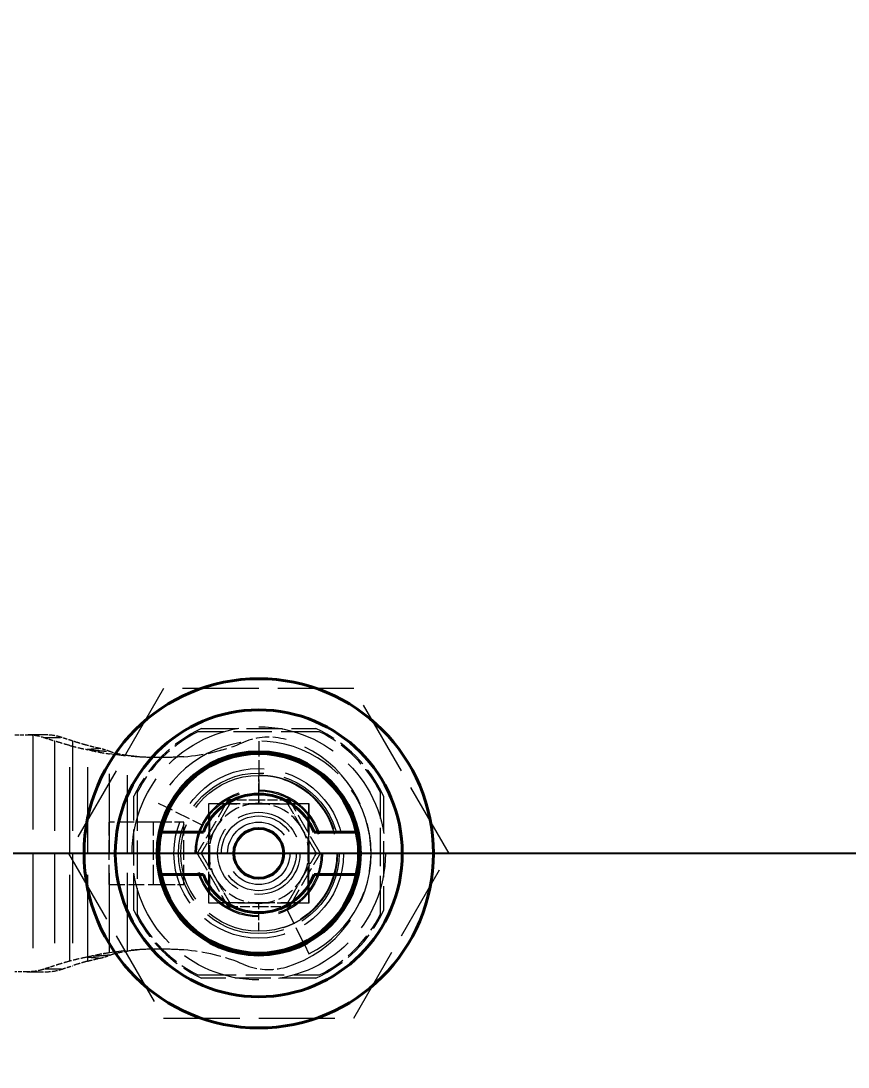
# Model space of a CAD drawing. Header units: millimetres. Extents: x 0 to 2523, y 0 to 1782.
# Drawn here: x 806.5 to 872.8, y 657.8 to 741.7 of the extents above; entities that cross this region are included whole.
import ezdxf

# ---------------------------------------------------------------- set-up
doc = ezdxf.new("R2010")
doc.units = ezdxf.units.MM
doc.header["$LTSCALE"] = 3
doc.linetypes.add('DASHED', pattern=[0.2067, 0.1654, -0.0413])
for name, color, linetype, lineweight in [('가려진 것(ISO)', 2, 'DASHED', 18), ('가려진 좁은 것(ISO)', 2, 'DASHED', 18), ('가시적인 것(ISO)', 3, 'Continuous', 40), ('기호(ISO)', 5, 'Continuous', 25), ('치수(ISO)', 2, 'Continuous', 25)]:
    doc.layers.add(name, color=color, linetype=linetype, lineweight=lineweight)
doc.styles.add('치수 텍스트_PSTEK_POSCO', font='isocp.shx')
doc.dimstyles.new('치수_PSTEK_POSCO', dxfattribs={"dimscale": 3, "dimtxt": 2.5, "dimasz": 1.5, "dimexe": 1, "dimexo": 1.5, "dimgap": 1, "dimtad": 1, "dimrnd": 1e-08, "dimdsep": 46, "dimtxsty": '치수 텍스트_PSTEK_POSCO', "dimcen": 0.09, "dimdle": 10, "dimclrd": 7, "dimclre": 7, "dimclrt": 2, "dimadec": 1, "dimazin": 2, "dimtfac": 1, "dimtmove": 0, "dimatfit": 3, "dimfxl": 0, "dimtolj": 1, "dimlwd": -1, "dimlwe": -1, "dimarcsym": 0})
doc.dimstyles.new('치수_PSTEK_POSCO$7', dxfattribs={"dimscale": 3, "dimtxt": 2.5, "dimasz": 2.5, "dimexe": 1, "dimexo": 1.5, "dimgap": 1, "dimtad": 1, "dimrnd": 1e-08, "dimdsep": 46, "dimtxsty": '치수 텍스트_PSTEK_POSCO', "dimcen": 0.09, "dimdle": 10, "dimclrd": 7, "dimclre": 7, "dimclrt": 2, "dimadec": 1, "dimazin": 2, "dimtfac": 1, "dimtmove": 0, "dimatfit": 3, "dimfxl": 0, "dimtolj": 1, "dimlwd": -1, "dimlwe": -1, "dimarcsym": 0})

# ---------------------------------------------------------------- blocks, each defined once
blk = doc.blocks.new('*D47')
at = {"layer": 'Defpoints', "color": 0}
for p in [(882.834, 674.973), (732.471, 564.973), (882.834, 564.973)]:
    blk.add_point(p, dxfattribs=at)
at = {"layer": '치수(ISO)', "color": 7}
for p, q in [((878.334, 674.973), (729.471, 674.973)), ((732.471, 670.473), (732.471, 569.473)), ((878.334, 564.973), (729.471, 564.973))]:
    blk.add_line(p, q, dxfattribs=at)
for points in [[(731.721, 670.473), (733.221, 670.473), (732.471, 674.973)], [(731.721, 569.473), (733.221, 569.473), (732.471, 564.973)]]:
    blk.add_solid(points, dxfattribs=at)
at = {"layer": '치수(ISO)', "color": 2, "insert": (725.721, 614.72), "char_height": 7.5, "attachment_point": 4, "rotation": 90, "style": '치수 텍스트_PSTEK_POSCO'}
blk.add_mtext('\\A1;110', dxfattribs=at)

msp = doc.modelspace()

# ---------------------------------------------------------------- linework, layer by layer
at = {"layer": '가려진 것(ISO)', "ltscale": 12.296404}
for p, q in [((817.9587, 688.1801), (810.3337, 674.9732)), ((833.2087, 688.1801), (817.9587, 688.1801)), ((840.8337, 674.9732), (833.2087, 688.1801)), ((810.3337, 674.9732), (817.9587, 661.7663)), ((833.2087, 661.7663), (840.8337, 674.9732)), ((817.9587, 661.7663), (833.2087, 661.7663))]:
    msp.add_line(p, q, dxfattribs=at)
at = {"layer": '가려진 것(ISO)', "ltscale": 0.617843}
for p, q in [((806.0377, 684.4732), (807.0049, 684.4732)), ((807.0049, 665.4732), (806.0377, 665.4732))]:
    msp.add_line(p, q, dxfattribs=at)
at = {"layer": '가려진 것(ISO)', "ltscale": 2.698401}
for p, q in [((808.4402, 684.4732), (807.0049, 684.4732)), ((807.0049, 665.4732), (808.4402, 665.4732))]:
    msp.add_line(p, q, dxfattribs=at)
at = {"layer": '가려진 것(ISO)', "ltscale": 6.187803}
for p, q in [((830.4569, 684.7232), (820.7106, 684.7232)), ((815.8337, 679.8463), (815.8337, 670.1001)), ((835.3337, 670.1001), (835.3337, 679.8463)), ((820.7106, 665.2232), (830.4569, 665.2232))]:
    msp.add_line(p, q, dxfattribs=at)
at = {"layer": '가려진 것(ISO)', "ltscale": 5.818844}
for p, q in [((821.0012, 684.9732), (830.1663, 684.9732)), ((815.5837, 670.3906), (815.5837, 679.5558)), ((835.5837, 679.5558), (835.5837, 670.3906)), ((830.1663, 664.9732), (821.0012, 664.9732))]:
    msp.add_line(p, q, dxfattribs=at)
at = {"layer": '가려진 것(ISO)', "ltscale": 2.539495}
for p, q in [((826.3553, 684.2898), (826.357, 684.2898)), ((821.5837, 678.9732), (821.5854, 678.9732)), ((821.5837, 670.9732), (821.5854, 670.9732)), ((826.3553, 665.6566), (826.357, 665.6566))]:
    msp.add_line(p, q, dxfattribs=at)
at = {"layer": '가려진 것(ISO)', "ltscale": 2.476006}
for p, q in [((817.5333, 678.9969), (821.0218, 677.2533)), ((827.8638, 670.4113), (829.6074, 666.9227))]:
    msp.add_line(p, q, dxfattribs=at)
at = {"layer": '가려진 것(ISO)', "ltscale": 5.079091}
for p, q in [((821.5837, 670.9732), (821.5837, 678.9732)), ((821.5854, 670.9732), (821.5854, 678.9732)), ((829.5837, 678.9732), (829.5837, 670.9732)), ((829.5854, 678.9732), (829.5854, 670.9732))]:
    msp.add_line(p, q, dxfattribs=at)
at = {"layer": '가려진 것(ISO)', "ltscale": 5.079092}
for p, q in [((821.5854, 678.9732), (829.5854, 678.9732)), ((829.5854, 670.9732), (821.5854, 670.9732))]:
    msp.add_line(p, q, dxfattribs=at)
at = {"layer": '가려진 것(ISO)', "ltscale": 3.892509}
for p, q in [((828.6493, 678.9232), (822.5182, 678.9232)), ((821.6337, 678.0387), (821.6337, 671.9077)), ((829.5337, 671.9077), (829.5337, 678.0387)), ((822.5182, 671.0232), (828.6493, 671.0232))]:
    msp.add_line(p, q, dxfattribs=at)
at = {"layer": '가려진 것(ISO)', "ltscale": 3.174394}
for p, q in [((813.5854, 672.4732), (813.5854, 677.4732)), ((819.5854, 672.4732), (819.5854, 677.4732)), ((819.5861, 672.4732), (819.5861, 677.4732))]:
    msp.add_line(p, q, dxfattribs=at)
at = {"layer": '가려진 것(ISO)', "ltscale": 2.520347}
for p, q in [((817.1511, 677.4732), (813.5854, 677.4732)), ((813.5854, 672.4732), (817.1511, 672.4732))]:
    msp.add_line(p, q, dxfattribs=at)
at = {"layer": '가려진 것(ISO)', "ltscale": 1.545837}
for p, q in [((819.5861, 677.4732), (817.1511, 677.4732)), ((817.1511, 672.4732), (819.5861, 672.4732))]:
    msp.add_line(p, q, dxfattribs=at)
at = {"layer": '가려진 것(ISO)', "ltscale": 12.855655}
msp.add_circle((825.5837, 674.9732), 10.15, dxfattribs=at)
at = {"layer": '가려진 것(ISO)', "ltscale": 13.780249}
msp.add_circle((825.5837, 674.9732), 6.8, dxfattribs=at)
at = {"layer": '가려진 것(ISO)', "ltscale": 12.918983}
msp.add_circle((825.5837, 674.9732), 5.1, dxfattribs=at)
at = {"layer": '가려진 것(ISO)', "ltscale": 12.665669}
for radius in [5, 2.5]:
    msp.add_circle((825.5837, 674.9732), radius, dxfattribs=at)
at = {"layer": '가려진 것(ISO)', "ltscale": 15.198803}
msp.add_circle((825.5837, 674.9732), 3, dxfattribs=at)
at = {"layer": '가려진 것(ISO)', "ltscale": 4.968216}
for start, end in [(114.619977, 155.380023), (24.619977, 65.380023), (204.619977, 245.380023), (294.619977, 335.380023)]:
    msp.add_arc((825.5837, 674.9732), 11, start, end, dxfattribs=at)
at = {"layer": '가려진 것(ISO)', "ltscale": 4.455295}
for start, end in [(116.556309, 153.443691), (26.556309, 63.443691), (206.556309, 243.443691), (296.556309, 333.443691)]:
    msp.add_arc((825.5837, 674.9732), 10.9, start, end, dxfattribs=at)
at = {"layer": '가려진 것(ISO)', "ltscale": 13.73512}
msp.add_arc((825.5837, 674.9732), 9, 296.556309, 153.443691, dxfattribs=at)
at = {"layer": '가려진 것(ISO)', "ltscale": 2.659358}
for start, end in [(90, 150), (29.999997, 90), (150, 209.999997), (330, 29.999997), (209.999997, 270), (270, 330)]:
    msp.add_arc((825.5837, 674.9732), 4, start, end, dxfattribs=at)
at = {"layer": '가려진 것(ISO)', "ltscale": 2.19112}
for centre, major_axis, start_param, end_param in [((826.3553, 679.2898), (-1.9645, 4.5979), 5.5929275, 6.2831853), ((826.357, 679.2898), (1.4128, 4.7962), 0, 0.6902579), ((826.3553, 670.6566), (1.4128, -4.7962), 5.5929273, 6.2831853), ((826.357, 670.6566), (-1.9645, -4.5979), 0, 0.690258)]:
    msp.add_ellipse(centre, major_axis=major_axis, ratio=0.9999999, start_param=start_param, end_param=end_param, dxfattribs=at)
at = {"layer": '가려진 것(ISO)', "ltscale": 3.154497}
for centre, major_axis, start_param, end_param in [((818.4971, 697.6814), (0, -15), 0.0725483, 0.4037923), ((818.4988, 697.6814), (0, -15), 0.0725482, 0.4037923), ((818.4971, 652.265), (0, 15), 5.879393, 6.2106371), ((818.4988, 652.265), (0, 15), 5.879393, 6.2106371)]:
    msp.add_ellipse(centre, major_axis=major_axis, ratio=0.9999999, start_param=start_param, end_param=end_param, dxfattribs=at)
at = {"layer": '가려진 것(ISO)', "ltscale": 13.117392}
for centre, major_axis, start_param, end_param in [((825.0837, 674.9732), (0, 9.5), 3.4280583, 5.9967198), ((825.0854, 674.9732), (0, -9.5), 0.2864657, 2.8551271)]:
    msp.add_ellipse(centre, major_axis=major_axis, ratio=0.9999999, start_param=start_param, end_param=end_param, dxfattribs=at)
at = {"layer": '가려진 것(ISO)', "ltscale": 0.917555}
msp.add_open_spline([(807.0049, 684.4732), (807.4675, 684.4719), (807.9136, 684.4042), (808.3143, 684.2774), (808.3303, 684.2723), (808.3462, 684.267)], degree=3, knots=[-2.32675333, -2.32675333, -2.32675333, -2.32675333, -2.19233301, -2.19233301, -2.18674205, -2.18674205, -2.18674205, -2.18674205], dxfattribs=at)
at = {"layer": '가려진 것(ISO)', "ltscale": 0.917635}
for points, knots in [([(809.7814, 684.267), (809.6506, 684.3098), (809.5155, 684.347), (809.0766, 684.4414), (808.7583, 684.4717), (808.4402, 684.4732)], [-2.39231706, -2.39231706, -2.39231706, -2.39231706, -2.3486929, -2.3486929, -2.25464695, -2.25464695, -2.25464695, -2.25464695]), ([(808.4402, 665.4732), (808.7583, 665.4747), (809.0766, 665.505), (809.5155, 665.5993), (809.6506, 665.6366), (809.7814, 665.6794)], [-3.84910613, -3.84910613, -3.84910613, -3.84910613, -3.75506018, -3.75506018, -3.71143601, -3.71143601, -3.71143601, -3.71143601])]:
    msp.add_open_spline(points, degree=3, knots=knots, dxfattribs=at)
at = {"layer": '가려진 것(ISO)', "ltscale": 0.690815}
for points, knots in [([(808.3462, 684.267), (808.5063, 684.214), (808.6594, 684.1636), (808.8052, 684.1159), (808.9225, 684.0775), (809.0351, 684.0408), (809.1428, 684.0057), (809.1688, 683.9972), (809.1946, 683.9888), (809.2201, 683.9805)], [0, 0, 0, 0, 0.5, 0.5, 0.5, 0.9025059, 0.9025059, 0.9025059, 1, 1, 1, 1]), ([(809.2201, 665.9658), (809.1946, 665.9576), (809.1688, 665.9492), (809.1428, 665.9407), (809.0351, 665.9056), (808.9225, 665.8689), (808.8052, 665.8305), (808.6594, 665.7827), (808.5063, 665.7324), (808.3462, 665.6794)], [0, 0, 0, 0, 0.0974908, 0.0974908, 0.0974908, 0.5, 0.5, 0.5, 1, 1, 1, 1])]:
    msp.add_open_spline(points, degree=3, knots=knots, dxfattribs=at)
at = {"layer": '가려진 것(ISO)', "ltscale": 1.037947}
for points, knots in [([(810.4493, 683.6127), (810.2436, 683.669), (810.0383, 683.7278), (809.6285, 683.8504), (809.4241, 683.9142), (809.2201, 683.9805)], [-0.16348834, -0.16348834, -0.16348834, -0.16348834, -0.08174464, -0.08174464, -0.000001, -0.000001, -0.000001, -0.000001]), ([(811.8847, 683.6127), (811.679, 683.669), (811.4736, 683.7278), (811.0639, 683.8504), (810.8594, 683.9142), (810.6555, 683.9805)], [-0.16348865, -0.16348865, -0.16348865, -0.16348865, -0.08174478, -0.08174478, -0.000001, -0.000001, -0.000001, -0.000001]), ([(810.4493, 666.3337), (810.2436, 666.2774), (810.0383, 666.2186), (809.6285, 666.096), (809.4241, 666.0322), (809.2201, 665.9658)], [-0.16348834, -0.16348834, -0.16348834, -0.16348834, -0.08174464, -0.08174464, -0.000001, -0.000001, -0.000001, -0.000001]), ([(811.8847, 666.3337), (811.679, 666.2774), (811.4736, 666.2186), (811.0639, 666.096), (810.8594, 666.0322), (810.6555, 665.9658)], [-0.16348865, -0.16348865, -0.16348865, -0.16348865, -0.08174478, -0.08174478, -0.000001, -0.000001, -0.000001, -0.000001])]:
    msp.add_open_spline(points, degree=3, knots=knots, dxfattribs=at)
at = {"layer": '가려진 것(ISO)', "ltscale": 0.690919}
for points, knots in [([(810.6555, 683.9805), (810.6296, 683.9889), (810.6034, 683.9975), (810.577, 684.0061), (810.4696, 684.041), (810.3573, 684.0776), (810.2403, 684.1159), (810.0945, 684.1637), (809.9414, 684.214), (809.7814, 684.267)], [0, 0, 0, 0, 0.0988299, 0.0988299, 0.0988299, 0.5, 0.5, 0.5, 1, 1, 1, 1]), ([(809.7814, 665.6794), (809.9415, 665.7324), (810.0947, 665.7828), (810.2405, 665.8305), (810.3575, 665.8688), (810.4697, 665.9054), (810.577, 665.9403), (810.6034, 665.9489), (810.6296, 665.9574), (810.6555, 665.9658)], [0, 0, 0, 0, 0.5, 0.5, 0.5, 0.9010945, 0.9010945, 0.9010945, 1, 1, 1, 1])]:
    msp.add_open_spline(points, degree=3, knots=knots, dxfattribs=at)
at = {"layer": '가려진 것(ISO)', "ltscale": 1.033177}
for points, knots in [([(810.4493, 683.6127), (810.6516, 683.5573), (810.8668, 683.503), (811.3254, 683.3965), (811.5688, 683.3446), (811.8209, 683.2953)], [-0.16282276, -0.16282276, -0.16282276, -0.16282276, -0.08246392, -0.08246392, -0.000001, -0.000001, -0.000001, -0.000001]), ([(811.8209, 666.651), (811.5688, 666.6018), (811.3255, 666.5499), (810.8669, 666.4434), (810.6516, 666.3891), (810.4493, 666.3337)], [0.000001, 0.000001, 0.000001, 0.000001, 0.08245258, 0.08245258, 0.16282276, 0.16282276, 0.16282276, 0.16282276])]:
    msp.add_open_spline(points, degree=3, knots=knots, dxfattribs=at)
at = {"layer": '가려진 것(ISO)', "ltscale": 0.746982}
msp.add_open_spline([(812.8508, 683.3784), (812.6733, 683.4166), (812.5037, 683.4555), (812.3425, 683.4946), (812.1813, 683.5338), (812.0286, 683.5733), (811.8847, 683.6127)], degree=3, knots=[0, 0, 0, 0, 0.5, 0.5, 0.5, 1, 1, 1, 1], dxfattribs=at)
at = {"layer": '가려진 것(ISO)', "ltscale": 0.156232}
for points, knots in [([(811.8209, 683.2953), (811.8585, 683.288), (811.8963, 683.2801), (811.9719, 683.2635), (812.0097, 683.2546), (812.0476, 683.2453)], [0.000001, 0.000001, 0.000001, 0.000001, 0.012313333, 0.012313333, 0.024625639, 0.024625639, 0.024625639, 0.024625639]), ([(812.0476, 666.7011), (812.0097, 666.6917), (811.9719, 666.6829), (811.8963, 666.6662), (811.8585, 666.6584), (811.8209, 666.651)], [0.000001, 0.000001, 0.000001, 0.000001, 0.01231331, 0.01231331, 0.024625646, 0.024625646, 0.024625646, 0.024625646])]:
    msp.add_open_spline(points, degree=3, knots=knots, dxfattribs=at)
at = {"layer": '가려진 것(ISO)', "ltscale": 1.041271}
for points, knots in [([(812.0476, 683.2453), (812.3005, 683.1832), (812.5612, 683.1281), (813.0921, 683.0282), (813.3614, 682.9836), (813.6317, 682.9435)], [-0.16423316, -0.16423316, -0.16423316, -0.16423316, -0.08209167, -0.08209167, -0.00008865, -0.00008865, -0.00008865, -0.00008865]), ([(813.6317, 667.0029), (813.3615, 666.9628), (813.0923, 666.9182), (812.5614, 666.8184), (812.3006, 666.7633), (812.0476, 666.7011)], [0.00008865, 0.00008865, 0.00008865, 0.00008865, 0.0820562, 0.0820562, 0.16423317, 0.16423317, 0.16423317, 0.16423317])]:
    msp.add_open_spline(points, degree=3, knots=knots, dxfattribs=at)
at = {"layer": '가려진 것(ISO)', "ltscale": 0.580682}
msp.add_open_spline([(813.6683, 683.1269), (813.531, 683.1822), (813.3938, 683.2307), (813.2573, 683.2725), (813.1208, 683.3144), (812.9851, 683.3496), (812.8508, 683.3784)], degree=3, knots=[0, 0, 0, 0, 0.5, 0.5, 0.5, 1, 1, 1, 1], dxfattribs=at)
at = {"layer": '가려진 것(ISO)', "ltscale": 3.790577}
for points in [[(819.5861, 682.7208), (818.5936, 682.6487), (817.5977, 682.6312), (815.6081, 682.7056), (814.6162, 682.7975), (813.6317, 682.9435)], [(819.5861, 667.2256), (818.5936, 667.2977), (817.5977, 667.3152), (815.6081, 667.2408), (814.6162, 667.1489), (813.6317, 667.0029)]]:
    msp.add_open_spline(points, degree=3, knots=[-0.59728772, -0.59728772, -0.59728772, -0.59728772, -0.29865558, -0.29865558, -0.00008864, -0.00008864, -0.00008864, -0.00008864], dxfattribs=at)
at = {"layer": '가려진 것(ISO)', "ltscale": 0.923971}
for points, knots in [([(815.0671, 682.8111), (814.8106, 682.8462), (814.5548, 682.887), (814.0683, 682.9918), (813.854, 683.052), (813.6683, 683.1269)], [0.000001, 0.000001, 0.000001, 0.000001, 0.07765173, 0.07765173, 0.15274647, 0.15274647, 0.15274647, 0.15274647]), ([(813.6683, 666.8195), (813.8517, 666.8934), (814.063, 666.9531), (814.5487, 667.0584), (814.8076, 667.0998), (815.0671, 667.1353)], [-0.15257167, -0.15257167, -0.15257167, -0.15257167, -0.07857682, -0.07857682, -0.000001, -0.000001, -0.000001, -0.000001])]:
    msp.add_open_spline(points, degree=3, knots=knots, dxfattribs=at)
at = {"layer": '가려진 것(ISO)', "ltscale": 2.873697}
for points in [[(819.5844, 682.7208), (818.9363, 682.6737), (818.2411, 682.6531), (817.6556, 682.6494), (817.0702, 682.6458), (816.5946, 682.659), (816.0436, 682.7045), (815.7293, 682.7304), (815.3904, 682.7667), (815.0671, 682.8111)], [(819.5844, 667.2256), (818.9363, 667.2727), (818.2411, 667.2933), (817.6556, 667.2969), (817.0702, 667.3006), (816.5946, 667.2873), (816.0436, 667.2419), (815.7293, 667.216), (815.3904, 667.1796), (815.0671, 667.1353)]]:
    msp.add_open_spline(points, degree=3, knots=[0, 0, 0, 0, 0.3890197, 0.3890197, 0.3890197, 0.7780394, 0.7780394, 0.7780394, 1, 1, 1, 1], dxfattribs=at)
at = {"layer": '가려진 것(ISO)', "ltscale": 2.94755}
for points in [[(823.2743, 678.9732), (823.1957, 678.8369), (823.1121, 678.6922), (823.0226, 678.5372), (822.9332, 678.3823), (822.8378, 678.2171), (822.7392, 678.0463), (822.6405, 677.8754), (822.5386, 677.6989), (822.4348, 677.5191), (822.331, 677.3393), (822.2253, 677.1562), (822.1196, 676.9732), (822.014, 676.7902), (821.9083, 676.6071), (821.8045, 676.4273), (821.7007, 676.2475), (821.5987, 676.071), (821.5001, 675.9001), (821.4014, 675.7292), (821.3061, 675.5641), (821.2166, 675.4091), (821.1272, 675.2542), (821.0436, 675.1095), (820.965, 674.9732)], [(827.8932, 670.9732), (827.9718, 671.1094), (828.0554, 671.2542), (828.1448, 671.4091), (828.2343, 671.5641), (828.3296, 671.7292), (828.4283, 671.9001), (828.5269, 672.071), (828.6289, 672.2475), (828.7327, 672.4273), (828.8365, 672.6071), (828.9422, 672.7902), (829.0478, 672.9732), (829.1535, 673.1562), (829.2592, 673.3393), (829.363, 673.5191), (829.4668, 673.6989), (829.5688, 673.8754), (829.6674, 674.0463), (829.766, 674.2171), (829.8614, 674.3823), (829.9509, 674.5372), (830.0403, 674.6922), (830.1239, 674.8369), (830.2025, 674.9732)]]:
    msp.add_open_spline(points, degree=3, knots=[0, 0, 0, 0, 0.125, 0.125, 0.125, 0.25, 0.25, 0.25, 0.375, 0.375, 0.375, 0.5, 0.5, 0.5, 0.625, 0.625, 0.625, 0.75, 0.75, 0.75, 0.875, 0.875, 0.875, 1, 1, 1, 1], dxfattribs=at)
at = {"layer": '가려진 것(ISO)', "ltscale": 0.319888}
for points in [[(823.2743, 678.9732), (823.1915, 678.8297), (823.1085, 678.6859), (823.0253, 678.5418)], [(827.8931, 670.9732), (827.976, 671.1166), (828.059, 671.2604), (828.1422, 671.4046)]]:
    msp.add_open_spline(points, degree=3, dxfattribs=at)
at = {"layer": '가려진 것(ISO)', "ltscale": 0.356764}
for points in [[(823.2743, 678.9732), (823.2744, 678.9732), (823.2709, 678.9791), (823.2574, 679.0025), (823.2469, 679.0208), (823.2186, 679.0698), (823.2001, 679.1018), (823.1591, 679.1727), (823.1368, 679.2114), (823.1128, 679.253), (823.1123, 679.2538), (823.1118, 679.2547)], [(827.8931, 670.9732), (827.8931, 670.9732), (827.8966, 670.9672), (827.9101, 670.9439), (827.9206, 670.9256), (827.9489, 670.8766), (827.9674, 670.8446), (828.0083, 670.7737), (828.0307, 670.735), (828.0547, 670.6934), (828.0552, 670.6926), (828.0557, 670.6917)]]:
    msp.add_open_spline(points, degree=3, knots=[0.000007253, 0.000007253, 0.000007253, 0.000007253, 0.012182988, 0.012182988, 0.025541036, 0.025541036, 0.040859243, 0.040859243, 0.055840117, 0.055840117, 0.056151409, 0.056151409, 0.056151409, 0.056151409], dxfattribs=at)
at = {"layer": '가려진 것(ISO)', "ltscale": 0.356759}
for points, knots in [([(827.8931, 678.9732), (827.8931, 678.9732), (827.8966, 678.9791), (827.9101, 679.0025), (827.9206, 679.0208), (827.9489, 679.0698), (827.9674, 679.1018), (828.0083, 679.1727), (828.0307, 679.2114), (828.0547, 679.253), (828.0552, 679.2538), (828.0557, 679.2547)], [-0.056046369, -0.056046369, -0.056046369, -0.056046369, -0.043826559, -0.043826559, -0.030415995, -0.030415995, -0.015038694, -0.015038694, 0, 0, 0.000312487, 0.000312487, 0.000312487, 0.000312487]), ([(823.2743, 670.9732), (823.2744, 670.9732), (823.2709, 670.9672), (823.2574, 670.9439), (823.2469, 670.9256), (823.2186, 670.8766), (823.2001, 670.8446), (823.1591, 670.7737), (823.1368, 670.735), (823.1128, 670.6934), (823.1123, 670.6926), (823.1118, 670.6917)], [-0.056046371, -0.056046371, -0.056046371, -0.056046371, -0.043826559, -0.043826559, -0.030415995, -0.030415995, -0.015038694, -0.015038694, 0, 0, 0.000312487, 0.000312487, 0.000312487, 0.000312487])]:
    msp.add_open_spline(points, degree=3, knots=knots, dxfattribs=at)
at = {"layer": '가려진 것(ISO)', "ltscale": 0.319816}
for points in [[(828.1421, 678.5419), (828.059, 678.686), (827.9759, 678.8298), (827.8931, 678.9732)], [(823.0254, 671.4045), (823.1085, 671.2604), (823.1915, 671.1166), (823.2743, 670.9732)]]:
    msp.add_open_spline(points, degree=3, dxfattribs=at)
at = {"layer": '가려진 것(ISO)', "ltscale": 2.947551}
for points in [[(830.2025, 674.9732), (830.1239, 675.1095), (830.0403, 675.2542), (829.9509, 675.4091), (829.8614, 675.5641), (829.766, 675.7292), (829.6674, 675.9001), (829.5688, 676.071), (829.4668, 676.2475), (829.363, 676.4273), (829.2592, 676.6071), (829.1535, 676.7902), (829.0478, 676.9732), (828.9422, 677.1562), (828.8365, 677.3393), (828.7327, 677.5191), (828.6289, 677.6989), (828.5269, 677.8754), (828.4283, 678.0463), (828.3296, 678.2171), (828.2343, 678.3823), (828.1448, 678.5372), (828.0554, 678.6922), (827.9718, 678.8369), (827.8932, 678.9732)], [(820.965, 674.9732), (821.0436, 674.8369), (821.1272, 674.6922), (821.2166, 674.5372), (821.3061, 674.3823), (821.4014, 674.2171), (821.5001, 674.0463), (821.5987, 673.8754), (821.7007, 673.6989), (821.8045, 673.5191), (821.9083, 673.3393), (822.014, 673.1562), (822.1196, 672.9732), (822.2253, 672.7902), (822.331, 672.6071), (822.4348, 672.4273), (822.5386, 672.2475), (822.6405, 672.071), (822.7392, 671.9001), (822.8378, 671.7292), (822.9332, 671.5641), (823.0226, 671.4091), (823.1121, 671.2542), (823.1957, 671.1094), (823.2743, 670.9732)]]:
    msp.add_open_spline(points, degree=3, knots=[0, 0, 0, 0, 0.125, 0.125, 0.125, 0.25, 0.25, 0.25, 0.375, 0.375, 0.375, 0.5, 0.5, 0.5, 0.625, 0.625, 0.625, 0.75, 0.75, 0.75, 0.875, 0.875, 0.875, 1, 1, 1, 1], dxfattribs=at)
at = {"layer": '가려진 것(ISO)', "ltscale": 0.413316}
for points in [[(822.7471, 678.06), (822.6391, 677.873), (822.5309, 677.6855), (822.4225, 677.4977)], [(828.4204, 671.8864), (828.5283, 672.0734), (828.6366, 672.2609), (828.745, 672.4486)]]:
    msp.add_open_spline(points, degree=3, dxfattribs=at)
at = {"layer": '가려진 것(ISO)', "ltscale": 0.413627}
for points in [[(828.7451, 677.4976), (828.6366, 677.6854), (828.5283, 677.8731), (828.4202, 678.0603)], [(822.4224, 672.4488), (822.5309, 672.2609), (822.6392, 672.0733), (822.7473, 671.8861)]]:
    msp.add_open_spline(points, degree=3, dxfattribs=at)
at = {"layer": '가려진 것(ISO)', "ltscale": 0.410559}
for points in [[(821.8158, 676.447), (821.7082, 676.2605), (821.6006, 676.0743), (821.4934, 675.8885)], [(829.3516, 673.4994), (829.4593, 673.6859), (829.5668, 673.8721), (829.6741, 674.0579)]]:
    msp.add_open_spline(points, degree=3, dxfattribs=at)
at = {"layer": '가려진 것(ISO)', "ltscale": 0.41055}
for points in [[(829.6741, 675.8885), (829.5669, 676.0743), (829.4593, 676.2605), (829.3517, 676.447)], [(821.4934, 674.0579), (821.6006, 673.8721), (821.7082, 673.6859), (821.8158, 673.4994)]]:
    msp.add_open_spline(points, degree=3, dxfattribs=at)
at = {"layer": '가려진 것(ISO)', "ltscale": 0.320456}
for points in [[(821.2144, 675.4053), (821.1311, 675.261), (821.0479, 675.1169), (820.9649, 674.9732)], [(830.2025, 674.9732), (830.1196, 675.1169), (830.0364, 675.261), (829.9531, 675.4053)], [(820.9649, 674.9732), (821.0479, 674.8295), (821.1311, 674.6854), (821.2144, 674.5411)], [(829.9531, 674.5411), (830.0364, 674.6854), (830.1196, 674.8295), (830.2025, 674.9732)]]:
    msp.add_open_spline(points, degree=3, dxfattribs=at)
at = {"layer": '가려진 것(ISO)', "ltscale": 0.356819}
for points, knots in [([(820.9649, 674.9732), (820.965, 674.9732), (820.9581, 674.9732), (820.9312, 674.9732), (820.9101, 674.9732), (820.8534, 674.9732), (820.8165, 674.9732), (820.7346, 674.9732), (820.6899, 674.9732), (820.6419, 674.9732), (820.6409, 674.9732), (820.6399, 674.9732)], [-0.056055776, -0.056055776, -0.056055776, -0.056055776, -0.043849048, -0.043849048, -0.030415241, -0.030415241, -0.015046721, -0.015046721, 0, 0, 0.000314742, 0.000314742, 0.000314742, 0.000314742]), ([(830.2025, 674.9732), (830.2025, 674.9732), (830.2094, 674.9732), (830.2363, 674.9732), (830.2574, 674.9732), (830.3141, 674.9732), (830.351, 674.9732), (830.4329, 674.9732), (830.4776, 674.9732), (830.5256, 674.9732), (830.5266, 674.9732), (830.5276, 674.9732)], [-0.056055727, -0.056055727, -0.056055727, -0.056055727, -0.043846592, -0.043846592, -0.030415241, -0.030415241, -0.015046721, -0.015046721, 0, 0, 0.000314742, 0.000314742, 0.000314742, 0.000314742])]:
    msp.add_open_spline(points, degree=3, knots=knots, dxfattribs=at)
at = {"layer": '가려진 것(ISO)', "ltscale": 0.580681}
msp.add_open_spline([(812.8508, 666.5679), (812.9846, 666.5967), (813.12, 666.6318), (813.2565, 666.6736), (813.393, 666.7154), (813.5305, 666.764), (813.6683, 666.8195)], degree=3, knots=[0, 0, 0, 0, 0.5, 0.5, 0.5, 1, 1, 1, 1], dxfattribs=at)
at = {"layer": '가려진 것(ISO)', "ltscale": 0.746983}
msp.add_open_spline([(811.8847, 666.3337), (812.0285, 666.3731), (812.1812, 666.4125), (812.3423, 666.4517), (812.5035, 666.4909), (812.6732, 666.5298), (812.8508, 666.5679)], degree=3, knots=[0, 0, 0, 0, 0.5, 0.5, 0.5, 1, 1, 1, 1], dxfattribs=at)
at = {"layer": '가려진 것(ISO)', "ltscale": 0.917664}
msp.add_open_spline([(808.3462, 665.6794), (808.2154, 665.6366), (808.0803, 665.5994), (807.6414, 665.505), (807.3231, 665.4747), (807.0049, 665.4732)], degree=3, knots=[3.71149206, 3.71149206, 3.71149206, 3.71149206, 3.75511823, 3.75511823, 3.84916664, 3.84916664, 3.84916664, 3.84916664], dxfattribs=at)
at = {"layer": '가려진 좁은 것(ISO)', "ltscale": 15.320109}
msp.add_line((807.4731, 684.4732), (807.4731, 665.4732), dxfattribs=at)
at = {"layer": '가려진 좁은 것(ISO)', "ltscale": 2.698427}
for p, q in [((808.3462, 684.267), (809.7814, 684.267)), ((809.7814, 665.6794), (808.3462, 665.6794))]:
    msp.add_line(p, q, dxfattribs=at)
at = {"layer": '가려진 좁은 것(ISO)', "ltscale": 14.52563}
msp.add_line((809.2201, 683.9805), (809.2201, 665.9658), dxfattribs=at)
at = {"layer": '가려진 좁은 것(ISO)', "ltscale": 13.932405}
msp.add_line((810.4493, 666.3337), (810.4493, 683.6127), dxfattribs=at)
at = {"layer": '가려진 좁은 것(ISO)', "ltscale": 14.525633}
msp.add_line((810.6555, 683.9805), (810.6555, 665.9658), dxfattribs=at)
at = {"layer": '가려진 좁은 것(ISO)', "ltscale": 13.932404}
msp.add_line((811.8847, 666.3337), (811.8847, 683.6127), dxfattribs=at)
at = {"layer": '가려진 좁은 것(ISO)', "ltscale": 2.539495}
for p, q in [((824.3907, 683.8877), (824.3924, 683.8877)), ((827.7681, 684.0861), (827.7698, 684.0861)), ((819.5861, 682.7208), (819.5844, 682.7208)), ((819.5861, 667.2256), (819.5844, 667.2256)), ((824.3907, 666.0587), (824.3924, 666.0587)), ((827.7681, 665.8603), (827.7698, 665.8603))]:
    msp.add_line(p, q, dxfattribs=at)
at = {"layer": '가려진 좁은 것(ISO)', "ltscale": 2.476006}
msp.add_line((825.5846, 683.9732), (825.5846, 680.0732), dxfattribs=at)
at = {"layer": '가려진 좁은 것(ISO)', "ltscale": 12.853303}
msp.add_line((813.6317, 667.0029), (813.6317, 682.9435), dxfattribs=at)
at = {"layer": '가려진 좁은 것(ISO)', "ltscale": 12.639679}
msp.add_line((815.0671, 667.1353), (815.0671, 682.8111), dxfattribs=at)
at = {"layer": '가려진 좁은 것(ISO)', "ltscale": 1.428422}
for p, q in [((825.5837, 678.9732), (825.5837, 681.2232)), ((825.5837, 668.7232), (825.5837, 670.9732))]:
    msp.add_line(p, q, dxfattribs=at)
at = {"layer": '가려진 좁은 것(ISO)', "ltscale": 0.31017}
for p, q in [((825.5837, 679.2364), (825.5837, 678.9732)), ((825.5837, 670.71), (825.5837, 670.9732))]:
    msp.add_line(p, q, dxfattribs=at)
at = {"layer": '가려진 좁은 것(ISO)', "ltscale": 5.079091}
msp.add_line((829.5837, 670.9732), (829.5837, 678.9732), dxfattribs=at)
at = {"layer": '가려진 좁은 것(ISO)', "ltscale": 0.12796}
for p, q in [((821.5854, 677.9755), (821.5854, 677.9753)), ((821.5854, 671.971), (821.5854, 671.9709))]:
    msp.add_line(p, q, dxfattribs=at)
at = {"layer": '가려진 좁은 것(ISO)', "ltscale": 3.812028}
msp.add_line((821.5854, 677.9753), (821.5854, 671.971), dxfattribs=at)
at = {"layer": '가려진 좁은 것(ISO)', "ltscale": 3.806553}
msp.add_line((829.5854, 671.9753), (829.5854, 677.971), dxfattribs=at)
at = {"layer": '가려진 좁은 것(ISO)', "ltscale": 0.125799}
for p, q in [((829.5854, 677.971), (829.5854, 677.9709)), ((829.5854, 671.9755), (829.5854, 671.9753))]:
    msp.add_line(p, q, dxfattribs=at)
at = {"layer": '가려진 좁은 것(ISO)', "ltscale": 3.174394}
msp.add_line((817.1511, 672.4732), (817.1511, 677.4732), dxfattribs=at)
at = {"layer": '가려진 좁은 것(ISO)', "ltscale": 13.046878}
msp.add_circle((825.5837, 674.9732), 6.4381, dxfattribs=at)
at = {"layer": '가려진 좁은 것(ISO)', "ltscale": 12.665669}
msp.add_circle((825.5837, 674.9732), 6.25, dxfattribs=at)
at = {"layer": '가려진 좁은 것(ISO)', "ltscale": 11.145789}
msp.add_circle((825.5837, 674.9732), 3.3, dxfattribs=at)
at = {"layer": '가려진 좁은 것(ISO)', "ltscale": 2.734044}
for points, knots in [([(812.8508, 683.3784), (812.8289, 683.375), (812.8065, 683.3717), (812.7834, 683.3685), (812.7411, 683.3626), (812.6968, 683.357), (812.6503, 683.3518), (812.6221, 683.3486), (812.5931, 683.3455), (812.5634, 683.3426), (812.5504, 683.3413), (812.5373, 683.34), (812.524, 683.3388), (812.4856, 683.3352), (812.446, 683.3318), (812.4053, 683.3285), (812.3691, 683.3257), (812.332, 683.3229), (812.294, 683.3203), (812.2692, 683.3186), (812.244, 683.3169), (812.2185, 683.3153), (812.2091, 683.3148), (812.1998, 683.3142), (812.1903, 683.3136), (812.1588, 683.3117), (812.1267, 683.3099), (812.0941, 683.3081), (812.0649, 683.3065), (812.0352, 683.305), (812.0052, 683.3035), (811.9781, 683.3022), (811.9508, 683.3009), (811.9231, 683.2997), (811.8981, 683.2986), (811.8729, 683.2975), (811.8474, 683.2964), (811.8386, 683.2961), (811.8298, 683.2957), (811.8209, 683.2953)], [0, 0, 0, 0, 0.0844545, 0.0844545, 0.0844545, 0.2392845, 0.2392845, 0.2392845, 0.3333333, 0.3333333, 0.3333333, 0.3743632, 0.3743632, 0.3743632, 0.4929223, 0.4929223, 0.4929223, 0.5980553, 0.5980553, 0.5980553, 0.6666667, 0.6666667, 0.6666667, 0.6917173, 0.6917173, 0.6917173, 0.7754928, 0.7754928, 0.7754928, 0.8505712, 0.8505712, 0.8505712, 0.9180518, 0.9180518, 0.9180518, 0.9789633, 0.9789633, 0.9789633, 1, 1, 1, 1]), ([(811.8209, 666.651), (811.9613, 666.6454), (812.0943, 666.6388), (812.2183, 666.631), (812.3424, 666.6233), (812.4577, 666.6143), (812.5631, 666.6038), (812.6686, 666.5934), (812.7644, 666.5814), (812.8508, 666.5679)], [0, 0, 0, 0, 0.3333333, 0.3333333, 0.3333333, 0.6666667, 0.6666667, 0.6666667, 1, 1, 1, 1])]:
    msp.add_open_spline(points, degree=3, knots=knots, dxfattribs=at)
at = {"layer": '가려진 좁은 것(ISO)', "ltscale": 2.707696}
for points, knots in [([(812.0476, 683.2453), (812.2404, 683.2374), (812.4321, 683.2278), (812.6198, 683.2161), (812.8075, 683.2045), (812.9913, 683.1907), (813.1674, 683.1755), (813.3435, 683.1602), (813.5119, 683.1435), (813.6683, 683.1269)], [0, 0, 0, 0, 0.3333333, 0.3333333, 0.3333333, 0.6666667, 0.6666667, 0.6666667, 1, 1, 1, 1]), ([(813.6683, 666.8195), (813.6433, 666.8168), (813.618, 666.8142), (813.5924, 666.8115), (813.5332, 666.8054), (813.4724, 666.7992), (813.4103, 666.7932), (813.349, 666.7873), (813.2864, 666.7814), (813.2227, 666.7758), (813.2044, 666.7741), (813.186, 666.7725), (813.1675, 666.7709), (813.1226, 666.767), (813.0772, 666.7632), (813.0314, 666.7596), (812.9698, 666.7546), (812.9075, 666.7498), (812.8445, 666.7453), (812.7883, 666.7413), (812.7317, 666.7374), (812.6747, 666.7337), (812.6565, 666.7325), (812.6382, 666.7314), (812.6199, 666.7302), (812.5885, 666.7283), (812.5571, 666.7264), (812.5255, 666.7246), (812.4817, 666.722), (812.4376, 666.7196), (812.3935, 666.7172), (812.3544, 666.7152), (812.3151, 666.7132), (812.2758, 666.7113), (812.2408, 666.7096), (812.2056, 666.7079), (812.1705, 666.7063), (812.139, 666.7049), (812.1075, 666.7036), (812.076, 666.7022), (812.0665, 666.7018), (812.0571, 666.7015), (812.0476, 666.7011)], [0, 0, 0, 0, 0.0532858, 0.0532858, 0.0532858, 0.1766136, 0.1766136, 0.1766136, 0.2983371, 0.2983371, 0.2983371, 0.3333333, 0.3333333, 0.3333333, 0.4182823, 0.4182823, 0.4182823, 0.5324802, 0.5324802, 0.5324802, 0.6341594, 0.6341594, 0.6341594, 0.6666667, 0.6666667, 0.6666667, 0.7223421, 0.7223421, 0.7223421, 0.7996501, 0.7996501, 0.7996501, 0.8681126, 0.8681126, 0.8681126, 0.9291059, 0.9291059, 0.9291059, 0.9836748, 0.9836748, 0.9836748, 1, 1, 1, 1])]:
    msp.add_open_spline(points, degree=3, knots=knots, dxfattribs=at)
at = {"layer": '가려진 좁은 것(ISO)', "ltscale": 0.001011}
msp.add_open_spline([(821.4718, 682.9789), (821.4718, 682.9789), (821.4718, 682.9789), (821.4718, 682.9789)], degree=3, dxfattribs=at)
at = {"layer": '가려진 좁은 것(ISO)', "ltscale": 15.938072}
msp.add_open_spline([(825.5837, 681.2232), (825.5837, 681.2232), (825.5837, 681.2232), (825.5838, 681.2233), (825.5838, 681.2233), (825.5838, 681.2234), (825.5839, 681.2235), (825.5843, 681.2237), (825.5846, 681.2239), (825.5854, 681.2241), (825.5857, 681.2242), (825.5881, 681.2247), (825.5904, 681.225), (825.5949, 681.2255), (825.5972, 681.2257), (825.6042, 681.2263), (825.6089, 681.2266), (825.6274, 681.2277), (825.642, 681.2282), (825.6718, 681.229), (825.6869, 681.2293), (825.7329, 681.2299), (825.7642, 681.2299), (825.8583, 681.2289), (825.9211, 681.227), (826.0717, 681.2201), (826.1697, 681.2132), (826.3699, 681.1937), (826.472, 681.1812), (826.6754, 681.1509), (826.7768, 681.1332), (826.974, 681.0936), (827.0699, 681.0718), (827.2432, 681.0284), (827.3272, 681.0055), (827.4969, 680.9553), (827.5826, 680.9279), (827.7546, 680.8687), (827.8409, 680.8369), (828.0128, 680.7692), (828.0984, 680.7332), (828.268, 680.6574), (828.352, 680.6176), (828.5172, 680.5347), (828.5984, 680.4916), (828.7572, 680.403), (828.8348, 680.3574), (828.9855, 680.2645), (829.0586, 680.2173), (829.1851, 680.1319), (829.2419, 680.0922), (829.3561, 680.0094), (829.4134, 679.9664), (829.5279, 679.8773), (829.5849, 679.8313), (829.698, 679.7367), (829.754, 679.6881), (829.8642, 679.5891), (829.9185, 679.5386), (830.0246, 679.4362), (830.0764, 679.3844), (830.1772, 679.2801), (830.2261, 679.2276), (830.3205, 679.1229), (830.3661, 679.0707), (830.4737, 678.9432), (830.539, 678.8621), (830.6681, 678.6927), (830.7319, 678.6045), (830.8548, 678.4247), (830.9139, 678.3332), (831.0248, 678.1514), (831.0767, 678.0612), (831.1831, 677.8657), (831.2402, 677.7532), (831.3489, 677.5214), (831.4005, 677.4021), (831.497, 677.1579), (831.5419, 677.0331), (831.6239, 676.7797), (831.6611, 676.6511), (831.727, 676.3918), (831.7559, 676.2611), (831.805, 675.9993), (831.8252, 675.8683), (831.8572, 675.6077), (831.869, 675.4782), (831.8843, 675.2226), (831.888, 675.0965), (831.888, 674.9732), (831.888, 674.8499), (831.8843, 674.7238), (831.869, 674.4682), (831.8572, 674.3387), (831.8252, 674.0781), (831.805, 673.9471), (831.7559, 673.6853), (831.727, 673.5545), (831.6611, 673.2953), (831.6239, 673.1667), (831.5419, 672.9133), (831.497, 672.7885), (831.4005, 672.5443), (831.3489, 672.425), (831.2402, 672.1931), (831.1831, 672.0807), (831.0767, 671.8852), (831.0248, 671.795), (830.9139, 671.6132), (830.8548, 671.5217), (830.7319, 671.3419), (830.6681, 671.2537), (830.539, 671.0843), (830.4737, 671.0032), (830.3661, 670.8757), (830.3205, 670.8234), (830.2261, 670.7187), (830.1772, 670.6663), (830.0764, 670.562), (830.0246, 670.5102), (829.9185, 670.4078), (829.8642, 670.3573), (829.754, 670.2583), (829.698, 670.2097), (829.5849, 670.1151), (829.5279, 670.0691), (829.4134, 669.98), (829.3561, 669.937), (829.2419, 669.8542), (829.1851, 669.8145), (829.0586, 669.7291), (828.9855, 669.6818), (828.8348, 669.589), (828.7572, 669.5434), (828.5984, 669.4547), (828.5172, 669.4117), (828.352, 669.3288), (828.268, 669.289), (828.0984, 669.2132), (828.0128, 669.1772), (827.8409, 669.1094), (827.7546, 669.0776), (827.5826, 669.0185), (827.4969, 668.9911), (827.3272, 668.9409), (827.2432, 668.918), (827.0699, 668.8746), (826.974, 668.8528), (826.7768, 668.8132), (826.6754, 668.7954), (826.472, 668.7652), (826.3699, 668.7526), (826.1697, 668.7332), (826.0717, 668.7263), (825.9211, 668.7194), (825.8583, 668.7175), (825.7642, 668.7165), (825.7329, 668.7165), (825.6869, 668.7171), (825.6718, 668.7173), (825.642, 668.7182), (825.6274, 668.7187), (825.6089, 668.7198), (825.6042, 668.7201), (825.5972, 668.7207), (825.5949, 668.7209), (825.5904, 668.7214), (825.5881, 668.7217), (825.5857, 668.7222), (825.5854, 668.7223), (825.5846, 668.7225), (825.5843, 668.7226), (825.5839, 668.7229), (825.5838, 668.723), (825.5838, 668.7231), (825.5838, 668.7231), (825.5837, 668.7231), (825.5837, 668.7232), (825.5837, 668.7232)], degree=3, knots=[2.7682585, 2.7682585, 2.7682585, 2.7682585, 2.7682654, 2.7682654, 2.7682736, 2.7682736, 2.768302, 2.768302, 2.768405, 2.768405, 2.7685079, 2.7685079, 2.7691488, 2.7691488, 2.7697897, 2.7697897, 2.7710714, 2.7710714, 2.7753516, 2.7753516, 2.7796319, 2.7796319, 2.7881924, 2.7881924, 2.8053134, 2.8053134, 2.8334237, 2.8334237, 2.861534, 2.861534, 2.8896444, 2.8896444, 2.9177547, 2.9177547, 2.9432586, 2.9432586, 2.9687626, 2.9687626, 2.9942666, 2.9942666, 3.0197705, 3.0197705, 3.0452745, 3.0452745, 3.0707784, 3.0707784, 3.0962824, 3.0962824, 3.1217864, 3.1217864, 3.142083, 3.142083, 3.1623796, 3.1623796, 3.1826762, 3.1826762, 3.2029728, 3.2029728, 3.2232694, 3.2232694, 3.243566, 3.243566, 3.2638626, 3.2638626, 3.2841593, 3.2841593, 3.3139229, 3.3139229, 3.3436866, 3.3436866, 3.3734502, 3.3734502, 3.4032139, 3.4032139, 3.4402162, 3.4402162, 3.4772185, 3.4772185, 3.5142208, 3.5142208, 3.5512231, 3.5512231, 3.5882254, 3.5882254, 3.6252277, 3.6252277, 3.66223, 3.66223, 3.6992323, 3.6992323, 3.6992323, 3.7362346, 3.7362346, 3.7732369, 3.7732369, 3.8102392, 3.8102392, 3.8472415, 3.8472415, 3.8842438, 3.8842438, 3.9212461, 3.9212461, 3.9582484, 3.9582484, 3.9952507, 3.9952507, 4.0250143, 4.0250143, 4.054778, 4.054778, 4.0845417, 4.0845417, 4.1143053, 4.1143053, 4.1346019, 4.1346019, 4.1548985, 4.1548985, 4.1751951, 4.1751951, 4.1954918, 4.1954918, 4.2157884, 4.2157884, 4.236085, 4.236085, 4.2563816, 4.2563816, 4.2766782, 4.2766782, 4.3021822, 4.3021822, 4.3276861, 4.3276861, 4.3531901, 4.3531901, 4.378694, 4.378694, 4.404198, 4.404198, 4.429702, 4.429702, 4.4552059, 4.4552059, 4.4807099, 4.4807099, 4.5088202, 4.5088202, 4.5369305, 4.5369305, 4.5650409, 4.5650409, 4.5931512, 4.5931512, 4.6102722, 4.6102722, 4.6188327, 4.6188327, 4.6231129, 4.6231129, 4.6273932, 4.6273932, 4.6286749, 4.6286749, 4.6293158, 4.6293158, 4.6299566, 4.6299566, 4.6300596, 4.6300596, 4.6301625, 4.6301625, 4.6301909, 4.6301909, 4.6301992, 4.6301992, 4.6302061, 4.6302061, 4.6302061, 4.6302061], dxfattribs=at)
at = {"layer": '가려진 좁은 것(ISO)', "ltscale": 3.159124}
for points, knots in [([(823.1118, 679.2547), (823.0463, 679.1381), (822.9764, 679.0136), (822.9012, 678.8801), (822.8866, 678.854), (822.8717, 678.8276), (822.8567, 678.8009), (822.8035, 678.7063), (822.7477, 678.6074), (822.69, 678.5051), (822.6476, 678.43), (822.6042, 678.3531), (822.5599, 678.2749), (822.5219, 678.2077), (822.4833, 678.1395), (822.4442, 678.0705), (822.3756, 677.9496), (822.3054, 677.8262), (822.2341, 677.7012), (822.2143, 677.6666), (822.1945, 677.6319), (822.1745, 677.5971), (822.0815, 677.4343), (821.9868, 677.2694), (821.8917, 677.1048), (821.7966, 676.9401), (821.7012, 676.7757), (821.6068, 676.6137), (821.5866, 676.579), (821.5664, 676.5445), (821.5463, 676.5101), (821.4738, 676.3858), (821.402, 676.2633), (821.3316, 676.1435), (821.2914, 676.0751), (821.2517, 676.0075), (821.2125, 675.941), (821.1669, 675.8636), (821.122, 675.7875), (821.0782, 675.7133), (821.0184, 675.6122), (820.9606, 675.5144), (820.9053, 675.4211), (820.8897, 675.3946), (820.8743, 675.3686), (820.8591, 675.3429), (820.7809, 675.211), (820.7081, 675.0882), (820.6399, 674.9732)], [0.00000232, 0.00000232, 0.00000232, 0.00000232, 0.10460482, 0.10460482, 0.10460482, 0.125, 0.125, 0.125, 0.19708955, 0.19708955, 0.19708955, 0.25, 0.25, 0.25, 0.29543023, 0.29543023, 0.29543023, 0.375, 0.375, 0.375, 0.39704146, 0.39704146, 0.39704146, 0.5, 0.5, 0.5, 0.60295854, 0.60295854, 0.60295854, 0.625, 0.625, 0.625, 0.70456977, 0.70456977, 0.70456977, 0.75, 0.75, 0.75, 0.80291045, 0.80291045, 0.80291045, 0.875, 0.875, 0.875, 0.89539518, 0.89539518, 0.89539518, 0.99999751, 0.99999751, 0.99999751, 0.99999751]), ([(830.5276, 674.9732), (830.4594, 675.0882), (830.3866, 675.211), (830.3084, 675.3429), (830.2932, 675.3686), (830.2778, 675.3946), (830.2621, 675.4211), (830.2069, 675.5144), (830.1491, 675.6122), (830.0893, 675.7133), (830.0455, 675.7875), (830.0006, 675.8636), (829.955, 675.941), (829.9158, 676.0075), (829.8761, 676.0751), (829.8359, 676.1435), (829.7655, 676.2633), (829.6937, 676.3858), (829.6211, 676.5101), (829.601, 676.5445), (829.5809, 676.579), (829.5607, 676.6137), (829.4663, 676.7757), (829.3708, 676.9401), (829.2758, 677.1048), (829.1807, 677.2694), (829.086, 677.4343), (828.993, 677.5971), (828.973, 677.6319), (828.9532, 677.6666), (828.9334, 677.7012), (828.8621, 677.8262), (828.7919, 677.9496), (828.7233, 678.0705), (828.6842, 678.1395), (828.6456, 678.2077), (828.6075, 678.2749), (828.5633, 678.3531), (828.5199, 678.43), (828.4775, 678.5051), (828.4198, 678.6074), (828.364, 678.7063), (828.3108, 678.8009), (828.2957, 678.8276), (828.2809, 678.854), (828.2662, 678.8801), (828.1911, 679.0136), (828.1211, 679.1381), (828.0557, 679.2547)], [0.00000249, 0.00000249, 0.00000249, 0.00000249, 0.10460482, 0.10460482, 0.10460482, 0.125, 0.125, 0.125, 0.19708955, 0.19708955, 0.19708955, 0.25, 0.25, 0.25, 0.29543023, 0.29543023, 0.29543023, 0.375, 0.375, 0.375, 0.39704146, 0.39704146, 0.39704146, 0.5, 0.5, 0.5, 0.60295854, 0.60295854, 0.60295854, 0.625, 0.625, 0.625, 0.70456977, 0.70456977, 0.70456977, 0.75, 0.75, 0.75, 0.80291045, 0.80291045, 0.80291045, 0.875, 0.875, 0.875, 0.89539518, 0.89539518, 0.89539518, 0.99999769, 0.99999769, 0.99999769, 0.99999769]), ([(820.6399, 674.9732), (820.7081, 674.8582), (820.7809, 674.7354), (820.8591, 674.6035), (820.8743, 674.5778), (820.8897, 674.5517), (820.9053, 674.5253), (820.9606, 674.432), (821.0184, 674.3342), (821.0782, 674.2331), (821.122, 674.1589), (821.1669, 674.0828), (821.2125, 674.0053), (821.2517, 673.9388), (821.2914, 673.8713), (821.3316, 673.8029), (821.402, 673.6831), (821.4738, 673.5606), (821.5463, 673.4363), (821.5664, 673.4019), (821.5866, 673.3673), (821.6068, 673.3327), (821.7012, 673.1707), (821.7966, 673.0063), (821.8917, 672.8416), (821.9868, 672.6769), (822.0815, 672.5121), (822.1745, 672.3493), (822.1945, 672.3145), (822.2143, 672.2798), (822.2341, 672.2451), (822.3054, 672.1202), (822.3756, 671.9968), (822.4442, 671.8759), (822.4833, 671.8069), (822.5219, 671.7387), (822.5599, 671.6715), (822.6042, 671.5933), (822.6476, 671.5164), (822.69, 671.4413), (822.7477, 671.339), (822.8035, 671.2401), (822.8567, 671.1455), (822.8717, 671.1188), (822.8866, 671.0924), (822.9012, 671.0663), (822.9764, 670.9327), (823.0463, 670.8082), (823.1118, 670.6917)], [0.00000249, 0.00000249, 0.00000249, 0.00000249, 0.10460482, 0.10460482, 0.10460482, 0.125, 0.125, 0.125, 0.19708955, 0.19708955, 0.19708955, 0.25, 0.25, 0.25, 0.29543023, 0.29543023, 0.29543023, 0.375, 0.375, 0.375, 0.39704146, 0.39704146, 0.39704146, 0.5, 0.5, 0.5, 0.60295854, 0.60295854, 0.60295854, 0.625, 0.625, 0.625, 0.70456977, 0.70456977, 0.70456977, 0.75, 0.75, 0.75, 0.80291045, 0.80291045, 0.80291045, 0.875, 0.875, 0.875, 0.89539518, 0.89539518, 0.89539518, 0.99999769, 0.99999769, 0.99999769, 0.99999769]), ([(828.0557, 670.6917), (828.1211, 670.8082), (828.1911, 670.9327), (828.2662, 671.0663), (828.2809, 671.0924), (828.2957, 671.1188), (828.3108, 671.1455), (828.364, 671.2401), (828.4198, 671.339), (828.4775, 671.4413), (828.5199, 671.5164), (828.5633, 671.5933), (828.6075, 671.6715), (828.6456, 671.7387), (828.6842, 671.8069), (828.7233, 671.8759), (828.7919, 671.9968), (828.8621, 672.1202), (828.9334, 672.2451), (828.9532, 672.2798), (828.973, 672.3145), (828.993, 672.3493), (829.086, 672.5121), (829.1807, 672.6769), (829.2758, 672.8416), (829.3708, 673.0063), (829.4663, 673.1707), (829.5607, 673.3327), (829.5809, 673.3673), (829.601, 673.4019), (829.6211, 673.4363), (829.6937, 673.5606), (829.7655, 673.6831), (829.8359, 673.8029), (829.8761, 673.8713), (829.9158, 673.9388), (829.955, 674.0053), (830.0006, 674.0828), (830.0455, 674.1589), (830.0893, 674.2331), (830.1491, 674.3342), (830.2069, 674.432), (830.2621, 674.5253), (830.2778, 674.5517), (830.2932, 674.5778), (830.3084, 674.6035), (830.3866, 674.7354), (830.4594, 674.8582), (830.5276, 674.9732)], [0.00000232, 0.00000232, 0.00000232, 0.00000232, 0.10460482, 0.10460482, 0.10460482, 0.125, 0.125, 0.125, 0.19708955, 0.19708955, 0.19708955, 0.25, 0.25, 0.25, 0.29543023, 0.29543023, 0.29543023, 0.375, 0.375, 0.375, 0.39704146, 0.39704146, 0.39704146, 0.5, 0.5, 0.5, 0.60295854, 0.60295854, 0.60295854, 0.625, 0.625, 0.625, 0.70456977, 0.70456977, 0.70456977, 0.75, 0.75, 0.75, 0.80291045, 0.80291045, 0.80291045, 0.875, 0.875, 0.875, 0.89539518, 0.89539518, 0.89539518, 0.99999751, 0.99999751, 0.99999751, 0.99999751])]:
    msp.add_open_spline(points, degree=3, knots=knots, dxfattribs=at)
at = {"layer": '가려진 좁은 것(ISO)', "ltscale": 1.579512}
for points, knots in [([(825.5837, 679.2364), (825.4214, 679.2364), (825.2604, 679.2367), (825.0968, 679.2373), (825.0569, 679.2374), (825.0168, 679.2376), (824.9765, 679.2377), (824.8505, 679.2383), (824.7224, 679.2391), (824.5935, 679.2399), (824.5123, 679.2405), (824.4307, 679.2411), (824.3491, 679.2418), (824.2622, 679.2425), (824.1753, 679.2432), (824.0887, 679.2441), (823.965, 679.2452), (823.8419, 679.2465), (823.7205, 679.2478), (823.6801, 679.2482), (823.6399, 679.2486), (823.5999, 679.2491), (823.4352, 679.2509), (823.2732, 679.2528), (823.1118, 679.2547)], [0, 0, 0, 0, 0.20094998, 0.20094998, 0.20094998, 0.25, 0.25, 0.25, 0.40333094, 0.40333094, 0.40333094, 0.5, 0.5, 0.5, 0.60292444, 0.60292444, 0.60292444, 0.75, 0.75, 0.75, 0.7988985, 0.7988985, 0.7988985, 0.99999466, 0.99999466, 0.99999466, 0.99999466]), ([(828.0557, 679.2547), (827.8924, 679.2528), (827.7291, 679.2509), (827.5637, 679.249), (827.5229, 679.2486), (827.4819, 679.2482), (827.4409, 679.2477), (827.3186, 679.2464), (827.1949, 679.2452), (827.0709, 679.244), (826.9845, 679.2432), (826.8979, 679.2424), (826.8114, 679.2417), (826.7295, 679.241), (826.6477, 679.2404), (826.5664, 679.2399), (826.4384, 679.239), (826.3114, 679.2383), (826.1866, 679.2377), (826.1463, 679.2375), (826.1061, 679.2374), (826.0662, 679.2372), (825.9039, 679.2367), (825.7444, 679.2364), (825.5837, 679.2364)], [0.00000535, 0.00000535, 0.00000535, 0.00000535, 0.20052293, 0.20052293, 0.20052293, 0.25, 0.25, 0.25, 0.39734023, 0.39734023, 0.39734023, 0.5, 0.5, 0.5, 0.59717741, 0.59717741, 0.59717741, 0.75, 0.75, 0.75, 0.79938724, 0.79938724, 0.79938724, 1, 1, 1, 1]), ([(823.1118, 670.6917), (823.2751, 670.6936), (823.4384, 670.6955), (823.6038, 670.6973), (823.6446, 670.6978), (823.6855, 670.6982), (823.7266, 670.6987), (823.8489, 670.7), (823.9725, 670.7012), (824.0966, 670.7024), (824.183, 670.7032), (824.2696, 670.704), (824.3561, 670.7047), (824.438, 670.7053), (824.5198, 670.7059), (824.6011, 670.7065), (824.7291, 670.7074), (824.856, 670.7081), (824.9809, 670.7087), (825.0212, 670.7088), (825.0613, 670.709), (825.1013, 670.7091), (825.2636, 670.7097), (825.4231, 670.71), (825.5837, 670.71)], [0.00000535, 0.00000535, 0.00000535, 0.00000535, 0.20052293, 0.20052293, 0.20052293, 0.25, 0.25, 0.25, 0.39734023, 0.39734023, 0.39734023, 0.5, 0.5, 0.5, 0.59717741, 0.59717741, 0.59717741, 0.75, 0.75, 0.75, 0.79938724, 0.79938724, 0.79938724, 1, 1, 1, 1]), ([(825.5837, 670.71), (825.7461, 670.71), (825.9071, 670.7097), (826.0707, 670.7091), (826.1106, 670.709), (826.1507, 670.7088), (826.191, 670.7086), (826.317, 670.7081), (826.445, 670.7073), (826.5739, 670.7064), (826.6552, 670.7059), (826.7368, 670.7053), (826.8184, 670.7046), (826.9053, 670.7039), (826.9922, 670.7031), (827.0788, 670.7023), (827.2025, 670.7012), (827.3255, 670.6999), (827.447, 670.6986), (827.4874, 670.6982), (827.5276, 670.6977), (827.5676, 670.6973), (827.7323, 670.6955), (827.8943, 670.6936), (828.0557, 670.6917)], [0, 0, 0, 0, 0.20094998, 0.20094998, 0.20094998, 0.25, 0.25, 0.25, 0.40333094, 0.40333094, 0.40333094, 0.5, 0.5, 0.5, 0.60292444, 0.60292444, 0.60292444, 0.75, 0.75, 0.75, 0.7988985, 0.7988985, 0.7988985, 0.99999466, 0.99999466, 0.99999466, 0.99999466])]:
    msp.add_open_spline(points, degree=3, knots=knots, dxfattribs=at)
at = {"layer": '가시적인 것(ISO)'}
for p, q in [((817.7665, 676.6732), (821.1484, 676.6732)), ((833.401, 676.6732), (830.0191, 676.6732)), ((817.7665, 673.2732), (821.1484, 673.2732)), ((833.401, 673.2732), (830.0191, 673.2732))]:
    msp.add_line(p, q, dxfattribs=at)
for radius in [14, 11.5, 8.15, 2]:
    msp.add_circle((825.5837, 674.9732), radius, dxfattribs=at)
for radius, start, end in [(8, 12.268899, 167.731101), (4.75, 20.970961, 159.029039), (8, 167.731101, 192.268899), (8, 347.731101, 12.268899), (8, 192.268899, 347.731101), (4.75, 200.970961, 339.029039)]:
    msp.add_arc((825.5837, 674.9732), radius, start, end, dxfattribs=at)

# ---------------------------------------------------------------- dimensions: what is measured, and where the dimension line sits
at = {"layer": '치수(ISO)', "color": 7}
dim = msp.add_linear_dim(base=(732.471, 564.9732), p1=(882.8337, 674.9732), p2=(882.8337, 564.9732), angle=90, dimstyle='치수_PSTEK_POSCO', override={"dimdec": 2, "dimtp": 0, "dimtm": 0, "dimtdec": 2, "dimtofl": 0, "dimatfit": 1}, dxfattribs=at)
dim.commit()
dim.dimension.update_dxf_attribs({"geometry": '*D47', "text_midpoint": (732.471, 619.9732), "dimtype": 160})

# ---------------------------------------------------------------- leaders
at = {"layer": '기호(ISO)', "color": 7, "annotation_type": 0, "has_hookline": 1, "hookline_direction": 1, "text_width": 163.6218}
msp.add_leader([(861.4086, 844.6232), (770.0469, 718.3732), (762.5469, 718.3732)], dimstyle='치수_PSTEK_POSCO$7', override={"dimtad": 0}, dxfattribs=at)

doc.saveas('drawing.dxf')
